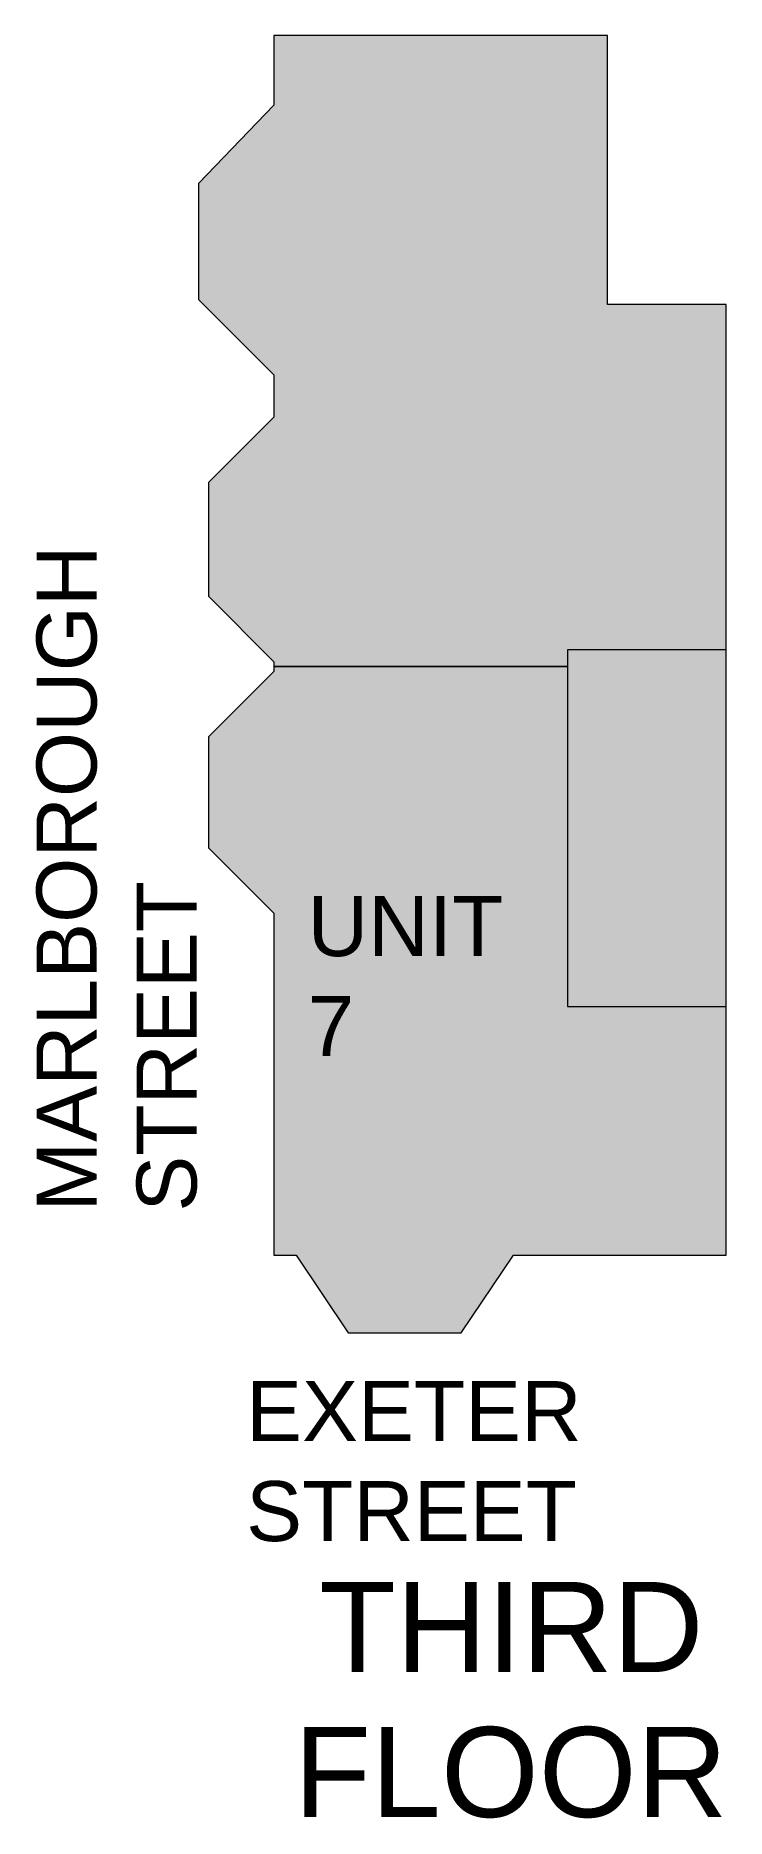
# Model space of a CAD drawing. Header units: inches. Extents: x 247 to 1312, y -3936 to 1080.
# Drawn here: x 760 to 1312, y -346 to 1080 of the extents above.
import ezdxf

# ---------------------------------------------------------------- set-up
doc = ezdxf.new("R2010")
doc.units = ezdxf.units.IN
doc.header["$MEASUREMENT"] = 0
for name, color, linetype, lineweight in [('A-DETL', 90, 'Continuous', 9), ('A-DETL-GENF', 92, 'Continuous', 9), ('G-ANNO-TEXT', 231, 'Continuous', 9)]:
    doc.layers.add(name, color=color, linetype=linetype, lineweight=lineweight)
doc.styles.add('Arial', font='arial.ttf', dxfattribs={"height": 48})
doc.styles.add('Arial_1', font='arial.ttf', dxfattribs={"height": 72})

msp = doc.modelspace()

# ---------------------------------------------------------------- hatches: boundary and pattern name
at = {"layer": 'A-DETL-GENF'}
for color, points in [(9, [(1185.3, 575.3), (1185.3, 588.6), (1312.3, 588.6), (1312.3, 864.9), (1217.3, 864.9), (1217.3, 1079.9), (950.6, 1079.9), (950.6, 1024.2), (890.3, 961.6), (890.3, 868.8), (950.6, 808.6), (950.6, 774.8), (898.2, 722.4), (898.2, 631.5), (950.6, 579.2), (950.6, 575.3)]), (55, [(1217.3, 303.5), (1312.3, 303.5), (1312.3, 588.6), (1185.3, 588.6), (1185.3, 303.5), (1196.3, 303.5)]), (11, [(1010.1, 42.5), (1100.4, 42.5), (1142.2, 104.5), (1312.3, 104.5), (1312.3, 303.5), (1185.3, 303.5), (1185.3, 575.3), (950.6, 575.3), (950.6, 571.3), (898.2, 519), (898.2, 430.3), (950.6, 378), (950.6, 104.5), (968.3, 104.5)])]:
    msp.add_hatch(color=color, dxfattribs=at).paths.add_polyline_path(points, flags=0)

# ---------------------------------------------------------------- linework, layer by layer
at = {"layer": 'A-DETL'}
for p, q in [((1217.3, 1079.9), (950.6, 1079.9)), ((950.6, 1079.9), (950.6, 1024.2)), ((1217.3, 864.9), (1217.3, 1079.9)), ((950.6, 1024.2), (890.3, 961.6)), ((890.3, 961.6), (890.3, 868.8)), ((890.3, 868.8), (950.6, 808.6)), ((1312.3, 864.9), (1217.3, 864.9)), ((1312.3, 588.6), (1312.3, 864.9)), ((950.6, 808.6), (950.6, 774.8)), ((950.6, 774.8), (898.2, 722.4)), ((898.2, 722.4), (898.2, 631.5)), ((898.2, 631.5), (950.6, 579.2)), ((1312.3, 588.6), (1185.3, 588.6)), ((1185.3, 588.6), (1185.3, 303.5)), ((1312.3, 303.5), (1312.3, 588.6)), ((950.6, 571.3), (898.2, 519)), ((950.6, 579.2), (950.6, 575.3)), ((950.6, 575.3), (1185.3, 575.3)), ((1185.3, 575.3), (950.6, 575.3)), ((950.6, 575.3), (950.6, 571.3)), ((898.2, 519), (898.2, 430.3)), ((898.2, 430.3), (950.6, 378)), ((950.6, 378), (950.6, 104.5)), ((1185.3, 303.5), (1312.3, 303.5)), ((1312.3, 104.5), (1312.3, 303.5)), ((950.6, 104.5), (968.3, 104.5)), ((968.3, 104.5), (1010.1, 42.5)), ((1100.4, 42.5), (1142.2, 104.5)), ((1142.2, 104.5), (1196.3, 104.5)), ((1196.3, 104.5), (1312.3, 104.5)), ((1010.1, 42.5), (1100.4, 42.5))]:
    msp.add_line(p, q, dxfattribs=at)

# ---------------------------------------------------------------- texts
at = {"layer": 'G-ANNO-TEXT', "color": 7, "char_height": 48, "attachment_point": 1, "rotation": 90, "style": 'Arial'}
for s, insert, width in [('MARLBOROUGH ', (760.8, 139.3), 690.84), ('STREET', (840.8, 139.3), 329.664)]:
    msp.add_mtext(s, dxfattribs=dict(at, insert=insert, width=width))
at = {"layer": 'G-ANNO-TEXT', "color": 7, "attachment_point": 1}
for s, insert, char_height, width, style in [('UNIT ', (977.6, 391.7), 48, 218.16, 'Arial'), ('7', (977.6, 311.7), 48, 46.056, 'Arial'), ('EXETER ', (928.4, 3.8), 48, 358.752, 'Arial'), ('STREET', (928.4, -76.2), 48, 329.664, 'Arial'), ('THIRD ', (986.8, -156.9), 72, 409.656, 'Arial_1'), ('FLOOR', (966.8, -272.9), 72, 426.624, 'Arial_1')]:
    msp.add_mtext(s, dxfattribs=dict(at, insert=insert, char_height=char_height, width=width, style=style))

doc.saveas('drawing.dxf')
